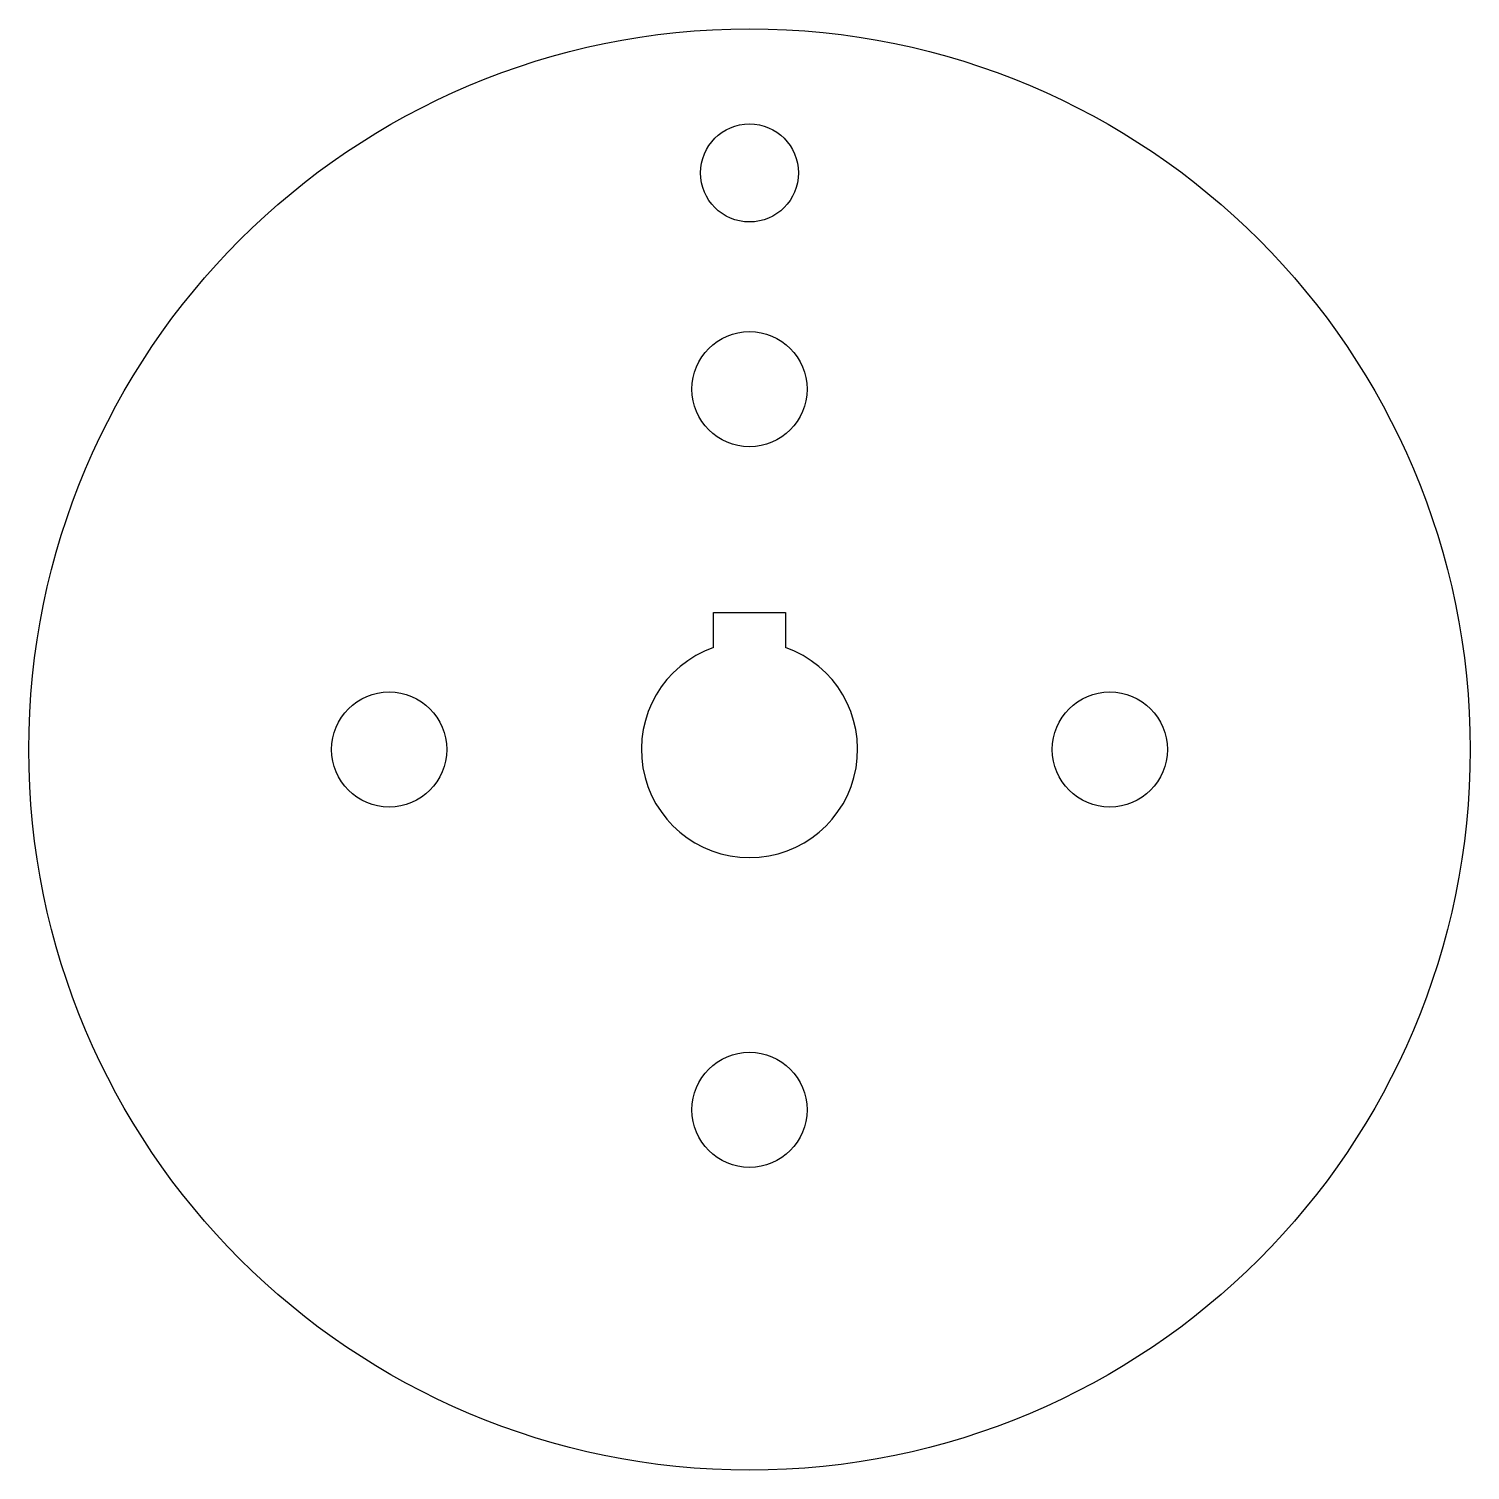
# Model space of a CAD drawing. Header units: millimetres. Extents: x -50 to 50, y -50 to 50.
import ezdxf

# ---------------------------------------------------------------- set-up
doc = ezdxf.new("R2010")
doc.units = ezdxf.units.MM
doc.layers.add('Sketch', color=7, linetype='CONTINUOUS')

msp = doc.modelspace()

# ---------------------------------------------------------------- linework, layer by layer
at = {"layer": 'Sketch'}
for p, q in [((-2.5, 9.50107), (2.5, 9.50107)), ((-2.5, 7.07107), (-2.5, 9.50107)), ((2.5, 9.50107), (2.5, 7.07107))]:
    msp.add_line(p, q, dxfattribs=at)
for centre, radius in [((0, 0), 50), ((0, 40), 3.4), ((0, 25), 4), ((-25, 0), 4), ((25, 0), 4), ((0, -25), 4)]:
    msp.add_circle(centre, radius, dxfattribs=at)
msp.add_arc((0, 0), 7.5, 109.471, 70.5288, dxfattribs=at)

doc.saveas('drawing.dxf')
